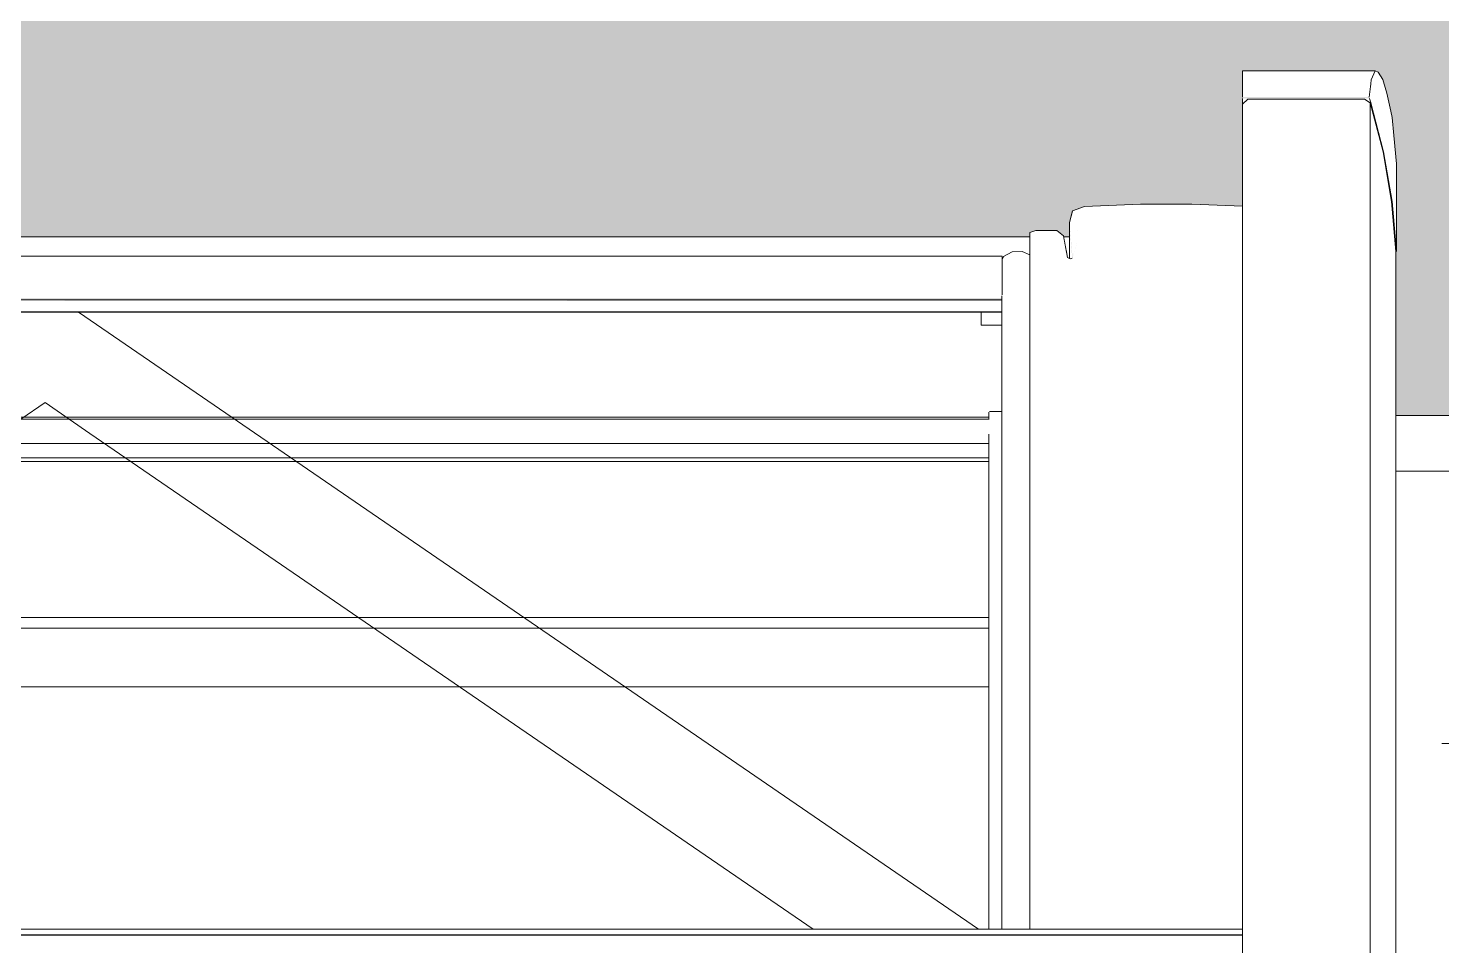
# Model space of a CAD drawing. Header units: metres. Extents: x -3 to 171, y -23 to 41.
# Drawn here: x 9.0447 to 9.49, y -0.8992 to -0.6103 of the extents above; entities that cross this region are included whole.
import ezdxf

# ---------------------------------------------------------------- set-up
doc = ezdxf.new("R2010")
doc.units = ezdxf.units.M
doc.header["$MEASUREMENT"] = 0
doc.set_wipeout_variables(frame=1)
doc.linetypes.add('Wipeout_Contour', pattern=[1, 0, -1])
for name, color, linetype in [('6._Dach PP STG1_1_310 Dachkonstruktion massiv', 7, 'Continuous'), ('6._Dach PP STG1_1_320 Dachstuhl', 7, 'Continuous'), ('6._Dach PP STG1_1_325 Dachfenster', 7, 'Continuous'), ('6._Dach PP STG1_1_330 Dachaufbau', 7, 'Continuous')]:
    doc.layers.add(name, color=color, linetype=linetype)

msp = doc.modelspace()

# ---------------------------------------------------------------- linework, layer by layer
at = {"layer": '6._Dach PP STG1_1_310 Dachkonstruktion massiv', "color": 7, "linetype": 'Continuous', "lineweight": 18, "ltscale": 1000, "flags": 128}
msp.add_lwpolyline([(11.16835, -0.83512), (7.80835, -0.83512)], dxfattribs=at)
at = {"layer": '6._Dach PP STG1_1_325 Dachfenster', "color": 7, "linetype": 'Continuous', "lineweight": 13, "ltscale": 1000, "true_color": 0xf4f4f4, "flags": 128}
msp.add_lwpolyline([(9.3473, -0.85476), (8.7527, -0.85476)], dxfattribs=at)

# ---------------------------------------------------------------- wipeouts: each hides what was drawn before it
at = {"color": 254, "linetype": 'Wipeout_Contour', "lineweight": 0, "ltscale": 38.158556}
msp.add_wipeout([(11.16835, -0.73222), (7.80835, -0.73222), (7.80835, -0.76511), (11.16835, -0.76511)], dxfattribs=at).dxf.layer = '6._Dach PP STG1_1_330 Dachaufbau'

# ---------------------------------------------------------------- next in the draw order: hatches: boundary and pattern name
at = {"layer": '6._Dach PP STG1_1_330 Dachaufbau', "linetype": 'Continuous', "lineweight": 0, "true_color": 0x000000}
h = msp.add_hatch(color=18, dxfattribs=at)
h.paths.add_polyline_path([(6.325, -0.39851), (6.325, -1.51148), (12.655, -1.51148), (12.655, -0.39851)])
h.paths.add_polyline_path([(7.80835, -1.24173), (7.80835, -0.73222), (11.16835, -0.73222), (11.16835, -1.24173)], flags=0)

# ---------------------------------------------------------------- next in the draw order: linework, layer by layer
at = {"layer": '6._Dach PP STG1_1_330 Dachaufbau', "color": 7, "linetype": 'Continuous', "lineweight": 18, "ltscale": 1000, "flags": 128}
msp.add_lwpolyline([(11.16835, -0.73222), (7.80835, -0.73222)], dxfattribs=at)

# ---------------------------------------------------------------- next in the draw order: wipeouts: each hides what was drawn before it
at = {"color": 254, "linetype": 'Wipeout_Contour', "lineweight": 0, "ltscale": 36.365891}
msp.add_wipeout([(8.7485, -0.68952), (8.7485, -0.69273), (9.3515, -0.69273), (9.3515, -0.68952)], dxfattribs=at).dxf.layer = '6._Dach PP STG1_1_325 Dachfenster'
at = {"color": 254, "linetype": 'Wipeout_Contour', "lineweight": 0, "ltscale": 27.514884}
msp.add_wipeout([(8.7486, -0.69974), (9.3514, -0.69974), (8.7486, -0.69965)], dxfattribs=at).dxf.layer = '6._Dach PP STG1_1_325 Dachfenster'
at = {"color": 254, "linetype": 'Wipeout_Contour', "lineweight": 0, "ltscale": 38.10302}
msp.add_wipeout([(9.49, -0.74974), (9.4755, -0.74975), (9.4755, -0.75477), (9.49, -0.75477)], dxfattribs=at).dxf.layer = '6._Dach PP STG1_1_325 Dachfenster'
at = {"color": 254, "linetype": 'Wipeout_Contour', "lineweight": 0, "ltscale": 38.186837}
msp.add_wipeout([(11.16835, -0.8121), (7.80835, -0.8121), (7.80835, -0.83559), (11.16835, -0.83559)], dxfattribs=at).dxf.layer = '6._Dach PP STG1_1_330 Dachaufbau'

# ---------------------------------------------------------------- next in the draw order: linework, layer by layer
at = {"layer": '6._Dach PP STG1_1_320 Dachstuhl', "color": 7, "linetype": 'Continuous', "lineweight": 18, "ltscale": 1000, "flags": 128}
msp.add_lwpolyline([(11.16835, -0.83559), (7.80835, -0.83559)], dxfattribs=at)
at = {"layer": '6._Dach PP STG1_1_325 Dachfenster', "color": 7, "linetype": 'Continuous', "lineweight": 13, "ltscale": 1000, "true_color": 0xf4f4f4, "flags": 128}
msp.add_lwpolyline([(8.7527, -0.83465), (9.3473, -0.83465)], dxfattribs=at)
at = {"layer": '6._Dach PP STG1_1_330 Dachaufbau', "color": 7, "linetype": 'Continuous', "lineweight": 18, "ltscale": 1000, "flags": 128}
msp.add_lwpolyline([(7.80835, -0.83559), (11.16835, -0.83559)], dxfattribs=at)

# ---------------------------------------------------------------- next in the draw order: wipeouts: each hides what was drawn before it
at = {"color": 254, "linetype": 'Wipeout_Contour', "lineweight": 0, "ltscale": 36.368027}
msp.add_wipeout([(8.7486, -0.69624), (8.7486, -0.69965), (9.3514, -0.69965), (9.3514, -0.69624)], dxfattribs=at).dxf.layer = '6._Dach PP STG1_1_325 Dachfenster'
at = {"color": 254, "linetype": 'Wipeout_Contour', "lineweight": 0, "ltscale": 38.173574}
msp.add_wipeout([(11.16835, -0.76511), (7.80835, -0.76511), (7.80835, -0.8121), (11.16835, -0.8121)], dxfattribs=at).dxf.layer = '6._Dach PP STG1_1_330 Dachaufbau'

# ---------------------------------------------------------------- next in the draw order: wipeouts: each hides what was drawn before it
at = {"color": 254, "linetype": 'Wipeout_Contour', "lineweight": 0, "ltscale": 37.650482}
msp.add_wipeout([(9.3621, -0.674), (9.3621, -0.89401), (9.3687, -0.89401), (9.3687, -0.674)], dxfattribs=at).dxf.layer = '6._Dach PP STG1_1_325 Dachfenster'
at = {"color": 254, "linetype": 'Wipeout_Contour', "lineweight": 0, "ltscale": 27.513834}
msp.add_wipeout([(8.7486, -0.69624), (9.3514, -0.69624), (8.7486, -0.69584)], dxfattribs=at).dxf.layer = '6._Dach PP STG1_1_325 Dachfenster'
at = {"color": 254, "linetype": 'Wipeout_Contour', "lineweight": 0, "ltscale": 107.815968}
msp.add_wipeout([(9.4755, -1.06427), (9.4763, -1.06932), (9.4776, -1.08603), (9.4776, -1.09471), (9.47761, -1.12357), (9.47762, -1.13397), (9.47763, -1.16316), (9.47763, -1.19678), (9.49, -1.19678), (9.49, -0.75477), (9.4755, -0.75477)], dxfattribs=at).dxf.layer = '6._Dach PP STG1_1_325 Dachfenster'

# ---------------------------------------------------------------- next in the draw order: wipeouts: each hides what was drawn before it
at = {"color": 254, "linetype": 'Wipeout_Contour', "lineweight": 0, "ltscale": 37.633659}
msp.add_wipeout([(9.3621, -0.674), (9.3602, -0.67466), (9.3602, -0.89401), (9.3621, -0.89401)], dxfattribs=at).dxf.layer = '6._Dach PP STG1_1_325 Dachfenster'
at = {"color": 254, "linetype": 'Wipeout_Contour', "lineweight": 0, "ltscale": 37.66813}
msp.add_wipeout([(9.3687, -0.674), (9.3687, -0.89401), (9.3708, -0.89401), (9.3708, -0.67569)], dxfattribs=at).dxf.layer = '6._Dach PP STG1_1_325 Dachfenster'
at = {"color": 254, "linetype": 'Wipeout_Contour', "lineweight": 0, "ltscale": 54.523833}
msp.add_wipeout([(9.3515, -0.69344), (8.7485, -0.69344), (8.7485, -0.6943), (8.7486, -0.69537), (9.3514, -0.69537), (9.3514, -0.69458)], dxfattribs=at).dxf.layer = '6._Dach PP STG1_1_325 Dachfenster'

# ---------------------------------------------------------------- next in the draw order: wipeouts: each hides what was drawn before it
at = {"color": 254, "linetype": 'Wipeout_Contour', "lineweight": 0, "ltscale": 36.361998}
msp.add_wipeout([(8.7398, -0.67999), (9.3602, -0.67999), (9.3602, -0.676), (8.7398, -0.676)], dxfattribs=at).dxf.layer = '6._Dach PP STG1_1_325 Dachfenster'
at = {"color": 254, "linetype": 'Wipeout_Contour', "lineweight": 0, "ltscale": 37.683114}
msp.add_wipeout([(9.3729, -0.68293), (9.3729, -0.89401), (9.3737, -0.89401), (9.3737, -0.68263)], dxfattribs=at).dxf.layer = '6._Dach PP STG1_1_325 Dachfenster'
at = {"color": 254, "linetype": 'Wipeout_Contour', "lineweight": 0, "ltscale": 36.36648}
msp.add_wipeout([(8.7485, -0.69344), (9.3515, -0.69344), (9.3515, -0.69273), (8.7485, -0.69273)], dxfattribs=at).dxf.layer = '6._Dach PP STG1_1_325 Dachfenster'

# ---------------------------------------------------------------- next in the draw order: linework, layer by layer
at = {"layer": '6._Dach PP STG1_1_325 Dachfenster', "color": 7, "linetype": 'Continuous', "lineweight": 13, "ltscale": 1000, "flags": 128}
msp.add_lwpolyline([(8.7398, -0.676), (9.3602, -0.676)], dxfattribs=at)

# ---------------------------------------------------------------- next in the draw order: wipeouts: each hides what was drawn before it
at = {"color": 254, "linetype": 'Wipeout_Contour', "lineweight": 0, "ltscale": 127.123974}
msp.add_wipeout([(9.3602, -0.67999), (8.7398, -0.67999), (8.7398, -0.6817), (8.7422, -0.6806), (8.7453, -0.6807), (8.7481, -0.6822), (8.7485, -0.6831), (8.7485, -0.68212), (9.3515, -0.68212), (9.3515, -0.6831), (9.3519, -0.6822), (9.3547, -0.6807), (9.3578, -0.6806), (9.3602, -0.6817)], dxfattribs=at).dxf.layer = '6._Dach PP STG1_1_325 Dachfenster'
at = {"color": 254, "linetype": 'Wipeout_Contour', "lineweight": 0, "ltscale": 37.679936}
msp.add_wipeout([(9.3721, -0.68255), (9.3721, -0.89401), (9.3729, -0.89401), (9.3729, -0.68293)], dxfattribs=at).dxf.layer = '6._Dach PP STG1_1_325 Dachfenster'

# ---------------------------------------------------------------- next in the draw order: wipeouts: each hides what was drawn before it
at = {"color": 254, "linetype": 'Wipeout_Contour', "lineweight": 0, "ltscale": 37.689116}
msp.add_wipeout([(9.3737, -0.68263), (9.3737, -0.89401), (9.3757, -0.89401), (9.3757, -0.67577)], dxfattribs=at).dxf.layer = '6._Dach PP STG1_1_325 Dachfenster'
at = {"color": 254, "linetype": 'Wipeout_Contour', "lineweight": 0, "ltscale": 37.626125}
msp.add_wipeout([(9.3578, -0.6806), (9.3578, -0.89401), (9.3602, -0.89401), (9.3602, -0.6817)], dxfattribs=at).dxf.layer = '6._Dach PP STG1_1_325 Dachfenster'
at = {"color": 254, "linetype": 'Wipeout_Contour', "lineweight": 0, "ltscale": 36.363912}
msp.add_wipeout([(9.3515, -0.68212), (8.7485, -0.68212), (8.7485, -0.68725), (9.3515, -0.68725)], dxfattribs=at).dxf.layer = '6._Dach PP STG1_1_325 Dachfenster'

# ---------------------------------------------------------------- next in the draw order: wipeouts: each hides what was drawn before it
at = {"color": 254, "linetype": 'Wipeout_Contour', "lineweight": 0, "ltscale": 37.676313}
msp.add_wipeout([(9.3708, -0.67569), (9.3708, -0.89401), (9.3721, -0.89401), (9.3721, -0.68255)], dxfattribs=at).dxf.layer = '6._Dach PP STG1_1_325 Dachfenster'
at = {"color": 254, "linetype": 'Wipeout_Contour', "lineweight": 0, "ltscale": 37.733854}
msp.add_wipeout([(9.3775, -0.67436), (9.3775, -0.89401), (9.3951, -0.89401), (9.3951, -0.67361)], dxfattribs=at).dxf.layer = '6._Dach PP STG1_1_325 Dachfenster'
at = {"color": 254, "linetype": 'Wipeout_Contour', "lineweight": 0, "ltscale": 36.365032}
msp.add_wipeout([(8.7485, -0.68952), (9.3515, -0.68952), (9.3515, -0.68725), (8.7485, -0.68725)], dxfattribs=at).dxf.layer = '6._Dach PP STG1_1_325 Dachfenster'

# ---------------------------------------------------------------- next in the draw order: wipeouts: each hides what was drawn before it
at = {"color": 254, "linetype": 'Wipeout_Contour', "lineweight": 0, "ltscale": 37.695343}
msp.add_wipeout([(9.3757, -0.67577), (9.3757, -0.89401), (9.3775, -0.89401), (9.3775, -0.67436)], dxfattribs=at).dxf.layer = '6._Dach PP STG1_1_325 Dachfenster'
at = {"color": 254, "linetype": 'Wipeout_Contour', "lineweight": 0, "ltscale": 37.800951}
msp.add_wipeout([(9.3951, -0.67361), (9.3951, -0.89401), (9.4113, -0.89401), (9.4113, -0.67361)], dxfattribs=at).dxf.layer = '6._Dach PP STG1_1_325 Dachfenster'
at = {"color": 254, "linetype": 'Wipeout_Contour', "lineweight": 0, "ltscale": 56.907683}
msp.add_wipeout([(9.3514, -0.69458), (9.3514, -0.89401), (9.3519, -0.89401), (9.3519, -0.6822), (9.3515, -0.6831), (9.3515, -0.6943)], dxfattribs=at).dxf.layer = '6._Dach PP STG1_1_325 Dachfenster'

# ---------------------------------------------------------------- next in the draw order: wipeouts: each hides what was drawn before it
at = {"color": 254, "linetype": 'Wipeout_Contour', "lineweight": 0, "ltscale": 28.766678}
msp.add_wipeout([(9.3727, -0.67149), (9.3727, -0.68284), (9.3736, -0.68268)], dxfattribs=at).dxf.layer = '6._Dach PP STG1_1_325 Dachfenster'
at = {"color": 254, "linetype": 'Wipeout_Contour', "lineweight": 0, "ltscale": 37.864975}
msp.add_wipeout([(9.4113, -0.89401), (9.4272, -0.89401), (9.4272, -0.67429), (9.4113, -0.67361)], dxfattribs=at).dxf.layer = '6._Dach PP STG1_1_325 Dachfenster'
at = {"color": 254, "linetype": 'Wipeout_Contour', "lineweight": 0, "ltscale": 37.603521}
msp.add_wipeout([(9.3547, -0.6807), (9.3519, -0.6822), (9.3519, -0.89401), (9.3547, -0.89401)], dxfattribs=at).dxf.layer = '6._Dach PP STG1_1_325 Dachfenster'

# ---------------------------------------------------------------- next in the draw order: linework, layer by layer
at = {"layer": '6._Dach PP STG1_1_325 Dachfenster', "color": 7, "linetype": 'Continuous', "lineweight": 13, "ltscale": 1000, "flags": 128}
for points in [[(8.7485, -0.68212), (9.3515, -0.68212)], [(9.3515, -0.6943), (9.3515, -0.69344), (9.3515, -0.69273), (9.3515, -0.68952), (9.3515, -0.68725), (9.3515, -0.68212)], [(9.3515, -0.6831), (9.3519, -0.6822)], [(8.7486, -0.69584), (9.3514, -0.69584)]]:
    msp.add_lwpolyline(points, dxfattribs=at)

# ---------------------------------------------------------------- next in the draw order: wipeouts: each hides what was drawn before it
at = {"color": 254, "linetype": 'Wipeout_Contour', "lineweight": 0, "ltscale": 37.932541}
msp.add_wipeout([(9.37372, -0.66792), (9.3727, -0.67149), (9.3737, -0.68254), (9.3757, -0.67577)], dxfattribs=at).dxf.layer = '6._Dach PP STG1_1_325 Dachfenster'
at = {"color": 254, "linetype": 'Wipeout_Contour', "lineweight": 0, "ltscale": 37.818313}
msp.add_wipeout([(9.4113, -0.66567), (9.4113, -0.67361), (9.4272, -0.67429), (9.4272, -0.66635)], dxfattribs=at).dxf.layer = '6._Dach PP STG1_1_325 Dachfenster'
at = {"color": 254, "linetype": 'Wipeout_Contour', "lineweight": 0, "ltscale": 37.614958}
msp.add_wipeout([(9.3578, -0.6806), (9.3547, -0.6807), (9.3547, -0.89401), (9.3578, -0.89401)], dxfattribs=at).dxf.layer = '6._Dach PP STG1_1_325 Dachfenster'
at = {"color": 254, "linetype": 'Wipeout_Contour', "lineweight": 0, "ltscale": 36.335969}
msp.add_wipeout([(9.06058, -0.69974), (9.3441, -0.89401), (9.3514, -0.89401), (9.3514, -0.69974)], dxfattribs=at).dxf.layer = '6._Dach PP STG1_1_325 Dachfenster'

# ---------------------------------------------------------------- next in the draw order: linework, layer by layer
at = {"layer": '6._Dach PP STG1_1_325 Dachfenster', "color": 7, "linetype": 'Continuous', "lineweight": 13, "ltscale": 1000, "flags": 128}
for points in [[(9.3519, -0.6822), (9.3547, -0.6807)], [(9.3547, -0.6807), (9.3578, -0.6806)], [(9.3578, -0.6806), (9.3602, -0.6817)], [(9.3473, -0.73126), (9.3473, -0.73343)], [(9.3514, -0.73098), (9.3475, -0.73098)]]:
    msp.add_lwpolyline(points, dxfattribs=at)

# ---------------------------------------------------------------- next in the draw order: wipeouts: each hides what was drawn before it
at = {"color": 254, "linetype": 'Wipeout_Contour', "lineweight": 0, "ltscale": 111.584095}
msp.add_wipeout([(9.46728, -0.63242), (9.4272, -0.63242), (9.4272, -0.63422), (9.4289, -0.63261), (9.4657, -0.63261), (9.4675, -0.63384), (9.4715, -0.64922), (9.4742, -0.66489), (9.4755, -0.68065), (9.4744, -0.66489), (9.4717, -0.64922), (9.4677, -0.63384)], dxfattribs=at).dxf.layer = '6._Dach PP STG1_1_325 Dachfenster'
at = {"color": 254, "linetype": 'Wipeout_Contour', "lineweight": 0, "ltscale": 27.712914}
msp.add_wipeout([(9.3737, -0.66783), (9.3775, -0.67436), (9.3775, -0.66642)], dxfattribs=at).dxf.layer = '6._Dach PP STG1_1_325 Dachfenster'
at = {"color": 254, "linetype": 'Wipeout_Contour', "lineweight": 0, "ltscale": 36.402526}
msp.add_wipeout([(9.03942, -0.69974), (8.7559, -0.89401), (9.3441, -0.89401), (9.06058, -0.69974)], dxfattribs=at).dxf.layer = '6._Dach PP STG1_1_325 Dachfenster'

# ---------------------------------------------------------------- next in the draw order: linework, layer by layer
at = {"layer": '6._Dach PP STG1_1_325 Dachfenster', "color": 7, "linetype": 'Continuous', "lineweight": 13, "ltscale": 1000, "flags": 128}
for points in [[(8.7486, -0.69965), (9.3514, -0.69965)], [(8.7486, -0.69974), (9.3514, -0.69974)], [(9.3449, -0.69982), (9.3449, -0.70059)], [(9.3449, -0.7038), (9.3449, -0.70059)], [(9.3514, -0.7038), (9.3449, -0.7038)], [(8.75257, -0.73343), (9.34743, -0.73343)], [(8.7527, -0.73275), (9.3473, -0.73275)], [(8.7527, -0.7411), (9.3473, -0.7411)], [(8.7527, -0.74563), (9.3473, -0.74563)], [(8.7527, -0.74673), (9.3473, -0.74673)], [(8.7527, -0.79585), (9.3473, -0.79585)], [(8.7527, -0.79923), (9.3473, -0.79923)], [(8.7527, -0.81769), (9.3473, -0.81769)]]:
    msp.add_lwpolyline(points, dxfattribs=at)

# ---------------------------------------------------------------- next in the draw order: wipeouts: each hides what was drawn before it
at = {"color": 254, "linetype": 'Wipeout_Contour', "lineweight": 0, "ltscale": 46.919266}
msp.add_wipeout([(9.4272, -0.63204), (9.46719, -0.63204), (9.4677, -0.62777), (9.46782, -0.62659), (9.4272, -0.62659)], dxfattribs=at).dxf.layer = '6._Dach PP STG1_1_325 Dachfenster'
at = {"color": 254, "linetype": 'Wipeout_Contour', "lineweight": 0, "ltscale": 56.737004}
msp.add_wipeout([(9.4717, -0.6272), (9.4717, -0.64922), (9.4744, -0.66489), (9.4744, -0.63845), (9.47401, -0.63647), (9.4727, -0.63076)], dxfattribs=at).dxf.layer = '6._Dach PP STG1_1_325 Dachfenster'
at = {"color": 254, "linetype": 'Wipeout_Contour', "lineweight": 0, "ltscale": 28.230755}
msp.add_wipeout([(9.3775, -0.67436), (9.3737, -0.66783), (9.3757, -0.67577)], dxfattribs=at).dxf.layer = '6._Dach PP STG1_1_325 Dachfenster'

# ---------------------------------------------------------------- next in the draw order: linework, layer by layer
at = {"layer": '6._Dach PP STG1_1_325 Dachfenster', "color": 7, "linetype": 'Continuous', "lineweight": 13, "ltscale": 1000, "flags": 128}
msp.add_lwpolyline([(9.3727, -0.67149), (9.3737, -0.66783)], dxfattribs=at)

# ---------------------------------------------------------------- next in the draw order: wipeouts: each hides what was drawn before it
at = {"color": 254, "linetype": 'Wipeout_Contour', "lineweight": 0, "ltscale": 37.955817}
msp.add_wipeout([(9.46903, -0.62373), (9.4272, -0.62373), (9.4272, -0.62659), (9.46782, -0.62659)], dxfattribs=at).dxf.layer = '6._Dach PP STG1_1_325 Dachfenster'
at = {"color": 254, "linetype": 'Wipeout_Contour', "lineweight": 0, "ltscale": 37.923639}
msp.add_wipeout([(9.4272, -0.63422), (9.4272, -1.03016), (9.4289, -1.03016), (9.4289, -0.63261)], dxfattribs=at).dxf.layer = '6._Dach PP STG1_1_325 Dachfenster'
at = {"color": 254, "linetype": 'Wipeout_Contour', "lineweight": 0, "ltscale": 47.590754}
msp.add_wipeout([(9.4744, -0.63845), (9.4744, -0.66489), (9.4757, -0.68065), (9.4757, -0.65301), (9.47493, -0.64404)], dxfattribs=at).dxf.layer = '6._Dach PP STG1_1_325 Dachfenster'
at = {"color": 254, "linetype": 'Wipeout_Contour', "lineweight": 0, "ltscale": 37.685146}
msp.add_wipeout([(9.3775, -0.67436), (9.3951, -0.67361), (9.3951, -0.66567), (9.3775, -0.66642)], dxfattribs=at).dxf.layer = '6._Dach PP STG1_1_325 Dachfenster'
at = {"color": 254, "linetype": 'Wipeout_Contour', "lineweight": 0, "ltscale": 37.231784}
msp.add_wipeout([(9.37086, -0.676), (9.37161, -0.67999), (9.3727, -0.67999), (9.3727, -0.676)], dxfattribs=at).dxf.layer = '6._Dach PP STG1_1_325 Dachfenster'

# ---------------------------------------------------------------- next in the draw order: linework, layer by layer
at = {"layer": '6._Dach PP STG1_1_325 Dachfenster', "color": 7, "linetype": 'Continuous', "lineweight": 13, "ltscale": 1000, "flags": 128}
for points in [[(9.3602, -0.67466), (9.3621, -0.674), (9.3687, -0.674)], [(9.3687, -0.674), (9.3708, -0.67569)], [(9.37086, -0.676), (9.3727, -0.676)]]:
    msp.add_lwpolyline(points, dxfattribs=at)

# ---------------------------------------------------------------- next in the draw order: wipeouts: each hides what was drawn before it
at = {"color": 254, "linetype": 'Wipeout_Contour', "lineweight": 0, "ltscale": 75.994398}
msp.add_wipeout([(9.4677, -0.62777), (9.4677, -0.63384), (9.4717, -0.64922), (9.4717, -0.6272), (9.4714, -0.6265), (9.47, -0.62414), (9.46903, -0.62373), (9.46782, -0.62659)], dxfattribs=at).dxf.layer = '6._Dach PP STG1_1_325 Dachfenster'
at = {"color": 254, "linetype": 'Wipeout_Contour', "lineweight": 0, "ltscale": 37.761387}
msp.add_wipeout([(9.3951, -0.67361), (9.4113, -0.67361), (9.4113, -0.66567), (9.3951, -0.66567)], dxfattribs=at).dxf.layer = '6._Dach PP STG1_1_325 Dachfenster'
at = {"color": 254, "linetype": 'Wipeout_Contour', "lineweight": 0, "ltscale": 37.185669}
msp.add_wipeout([(9.37161, -0.67999), (9.3721, -0.68255), (9.3727, -0.68284), (9.3727, -0.67999)], dxfattribs=at).dxf.layer = '6._Dach PP STG1_1_325 Dachfenster'

# ---------------------------------------------------------------- next in the draw order: linework, layer by layer
at = {"layer": '6._Dach PP STG1_1_325 Dachfenster', "color": 7, "linetype": 'Continuous', "lineweight": 13, "ltscale": 1000, "flags": 128}
for points in [[(9.46903, -0.62373), (9.4272, -0.62373)], [(9.3727, -0.68284), (9.3727, -0.67149)], [(9.3708, -0.67569), (9.3721, -0.68255)], [(9.3721, -0.68255), (9.3729, -0.68293)], [(9.3729, -0.68293), (9.3736, -0.68268)]]:
    msp.add_lwpolyline(points, dxfattribs=at)

# ---------------------------------------------------------------- next in the draw order: wipeouts: each hides what was drawn before it
at = {"color": 254, "linetype": 'Wipeout_Contour', "lineweight": 0, "ltscale": 28.009315}
msp.add_wipeout([(9.46719, -0.63204), (9.4677, -0.63384), (9.4677, -0.62777)], dxfattribs=at).dxf.layer = '6._Dach PP STG1_1_325 Dachfenster'
at = {"color": 254, "linetype": 'Wipeout_Contour', "lineweight": 0, "ltscale": 47.395424}
msp.add_wipeout([(9.4715, -0.64922), (9.4715, -1.04422), (9.4737, -1.05292), (9.4742, -1.05607), (9.4742, -0.66489)], dxfattribs=at).dxf.layer = '6._Dach PP STG1_1_325 Dachfenster'

# ---------------------------------------------------------------- next in the draw order: wipeouts: each hides what was drawn before it
at = {"color": 254, "linetype": 'Wipeout_Contour', "lineweight": 0, "ltscale": 77.451404}
msp.add_wipeout([(9.4675, -0.63384), (9.4675, -1.03123), (9.4677, -1.0319), (9.46811, -1.03349), (9.4685, -1.03411), (9.4696, -1.03671), (9.4715, -1.04422), (9.4715, -0.64922)], dxfattribs=at).dxf.layer = '6._Dach PP STG1_1_325 Dachfenster'
at = {"color": 254, "linetype": 'Wipeout_Contour', "lineweight": 0, "ltscale": 38.120656}
msp.add_wipeout([(9.4742, -0.66489), (9.4742, -1.05607), (9.4755, -1.06427), (9.4755, -0.68065)], dxfattribs=at).dxf.layer = '6._Dach PP STG1_1_325 Dachfenster'

# ---------------------------------------------------------------- next in the draw order: linework, layer by layer
at = {"layer": '6._Dach PP STG1_1_325 Dachfenster', "color": 7, "linetype": 'Continuous', "lineweight": 13, "ltscale": 1000, "flags": 128}
for points in [[(9.4757, -0.68065), (9.4757, -0.65301)], [(9.4755, -0.68065), (9.4755, -1.06427)], [(9.5045, -0.74975), (9.49, -0.74974), (9.4755, -0.74975)]]:
    msp.add_lwpolyline(points, dxfattribs=at)

# ---------------------------------------------------------------- next in the draw order: wipeouts: each hides what was drawn before it
at = {"color": 254, "linetype": 'Wipeout_Contour', "lineweight": 0, "ltscale": 38.000298}
msp.add_wipeout([(9.4289, -1.03016), (9.4657, -1.03016), (9.4657, -0.63261), (9.4289, -0.63261)], dxfattribs=at).dxf.layer = '6._Dach PP STG1_1_325 Dachfenster'

# ---------------------------------------------------------------- next in the draw order: linework, layer by layer
at = {"layer": '6._Dach PP STG1_1_325 Dachfenster', "color": 7, "linetype": 'Continuous', "lineweight": 13, "ltscale": 1000, "flags": 128}
for points in [[(9.4272, -0.63204), (9.4272, -0.62659), (9.4272, -0.62373)], [(9.4272, -0.63422), (9.4272, -0.63242)], [(9.4289, -0.63261), (9.4272, -0.63422)], [(9.3737, -0.66783), (9.3775, -0.66642), (9.3951, -0.66567), (9.4113, -0.66567), (9.4272, -0.66635)]]:
    msp.add_lwpolyline(points, dxfattribs=at)

# ---------------------------------------------------------------- next in the draw order: wipeouts: each hides what was drawn before it
at = {"color": 254, "linetype": 'Wipeout_Contour', "lineweight": 0, "ltscale": 47.356293}
msp.add_wipeout([(9.4657, -0.63261), (9.4657, -1.03016), (9.46717, -1.03016), (9.4675, -1.03123), (9.4675, -0.63384)], dxfattribs=at).dxf.layer = '6._Dach PP STG1_1_325 Dachfenster'
at = {"color": 254, "linetype": 'Wipeout_Contour', "lineweight": 0, "ltscale": 36.44023}
msp.add_wipeout([(9.4272, -0.89401), (8.6728, -0.89401), (8.6728, -0.89575), (9.4272, -0.89575)], dxfattribs=at).dxf.layer = '6._Dach PP STG1_1_325 Dachfenster'

# ---------------------------------------------------------------- next in the draw order: linework, layer by layer
at = {"layer": '6._Dach PP STG1_1_325 Dachfenster', "color": 7, "linetype": 'Continuous', "lineweight": 13, "ltscale": 1000, "flags": 128}
for points in [[(9.46719, -0.63204), (9.4677, -0.62777), (9.46782, -0.62659), (9.46903, -0.62373), (9.47, -0.62414), (9.4714, -0.6265), (9.4717, -0.6272), (9.4727, -0.63076), (9.47401, -0.63647), (9.4744, -0.63845), (9.47493, -0.64404), (9.4757, -0.65301)], [(9.4657, -0.63261), (9.4289, -0.63261)], [(9.4675, -0.63384), (9.4657, -0.63261)], [(9.4757, -0.68065), (9.4744, -0.66489), (9.4717, -0.64922), (9.4677, -0.63384), (9.46728, -0.63242)], [(9.4675, -0.63384), (9.4675, -1.03123)], [(9.4755, -0.68065), (9.4742, -0.66489), (9.4715, -0.64922), (9.4675, -0.63384)]]:
    msp.add_lwpolyline(points, dxfattribs=at)

# ---------------------------------------------------------------- next in the draw order: wipeouts: each hides what was drawn before it
at = {"color": 254, "linetype": 'Wipeout_Contour', "lineweight": 0, "ltscale": 36.440759}
msp.add_wipeout([(8.6728, -0.89652), (9.4272, -0.89652), (9.4272, -0.89593), (8.6728, -0.89593)], dxfattribs=at).dxf.layer = '6._Dach PP STG1_1_325 Dachfenster'

# ---------------------------------------------------------------- next in the draw order: wipeouts: each hides what was drawn before it
at = {"color": 254, "linetype": 'Wipeout_Contour', "lineweight": 0, "ltscale": 36.441669}
msp.add_wipeout([(8.6728, -0.89922), (9.4272, -0.89922), (9.4272, -0.89768), (8.6728, -0.89768)], dxfattribs=at).dxf.layer = '6._Dach PP STG1_1_325 Dachfenster'

# ---------------------------------------------------------------- next in the draw order: wipeouts: each hides what was drawn before it
at = {"color": 254, "linetype": 'Wipeout_Contour', "lineweight": 0, "ltscale": 27.504631}
msp.add_wipeout([(8.6728, -0.89593), (9.4272, -0.89593), (8.6728, -0.89575)], dxfattribs=at).dxf.layer = '6._Dach PP STG1_1_325 Dachfenster'

# ---------------------------------------------------------------- next in the draw order: linework, layer by layer
at = {"layer": '6._Dach PP STG1_1_325 Dachfenster', "color": 7, "linetype": 'Continuous', "lineweight": 13, "ltscale": 1000, "flags": 128}
for points in [[(9.3602, -0.67466), (9.3602, -0.89401)], [(9.3514, -0.69458), (9.3514, -0.89401)], [(9.06058, -0.69974), (9.3441, -0.89401)], [(9.05, -0.7282), (9.04236, -0.73343), (9.03587, -0.73788), (8.80801, -0.89401)], [(9.05, -0.7282), (9.05764, -0.73343), (9.06413, -0.73788), (9.29199, -0.89401)], [(9.3473, -0.73814), (9.3473, -0.89401)], [(9.4272, -0.89401), (8.6728, -0.89401)]]:
    msp.add_lwpolyline(points, dxfattribs=at)

# ---------------------------------------------------------------- next in the draw order: wipeouts: each hides what was drawn before it
at = {"color": 254, "linetype": 'Wipeout_Contour', "lineweight": 0, "ltscale": 36.441119}
msp.add_wipeout([(9.4272, -0.89652), (8.6728, -0.89652), (8.6728, -0.89768), (9.4272, -0.89768)], dxfattribs=at).dxf.layer = '6._Dach PP STG1_1_325 Dachfenster'

# ---------------------------------------------------------------- next in the draw order: linework, layer by layer
at = {"layer": '6._Dach PP STG1_1_325 Dachfenster', "color": 7, "linetype": 'Continuous', "lineweight": 13, "ltscale": 1000, "flags": 128}
for points in [[(9.4272, -0.63422), (9.4272, -1.03016)], [(9.4272, -0.89575), (8.6728, -0.89575)]]:
    msp.add_lwpolyline(points, dxfattribs=at)

doc.saveas('drawing.dxf')
